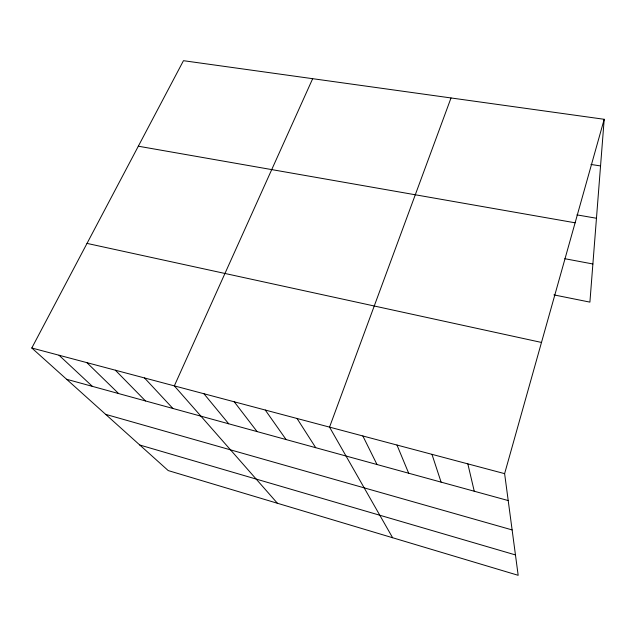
<?xml version="1.0" encoding="UTF-8"?>
<svg xmlns="http://www.w3.org/2000/svg" width="636" height="636" viewBox="0 0 636 636"><rect width="100%" height="100%" fill="white"/><g stroke="black" fill="none" stroke-linecap="round" stroke-linejoin="round"><path stroke-width="0.95" d="M604.2 119.29L504.618 473.645L518.173 575.31L168.23 470.584L31.8 348.003L183.462 60.69L604.2 119.29L589.906 302.124L553.908 294.889M451.019 97.96L329.543 427.122L392.627 537.738M312.666 78.689L174.328 385.877L277.415 503.259M590.947 164.454L600.551 165.94M576.924 214.881L596.465 218.251M138.322 146.208L575.111 222.799M564.784 258.701L592.887 263.988M87.013 243.405L541.49 342.446M31.8 348.003L504.618 473.645M66.605 379.279L508.204 500.556M105.64 414.346L512.123 529.923M139.769 445.017L515.454 554.926M59.029 355.238L92.355 386.346M86.878 362.639L118.638 393.565M115.362 370.208L145.485 400.942M144.499 377.951L172.905 408.471M203.941 393.748L228.706 423.791M234.247 401.801L257.087 431.59M265.268 410.037L286.089 439.555M297.028 418.48L315.726 447.688M362.854 435.97L376.997 464.518M396.983 445.041L408.678 473.224M431.971 454.335L441.09 482.12M467.834 463.867L474.257 491.231"/></g></svg>
